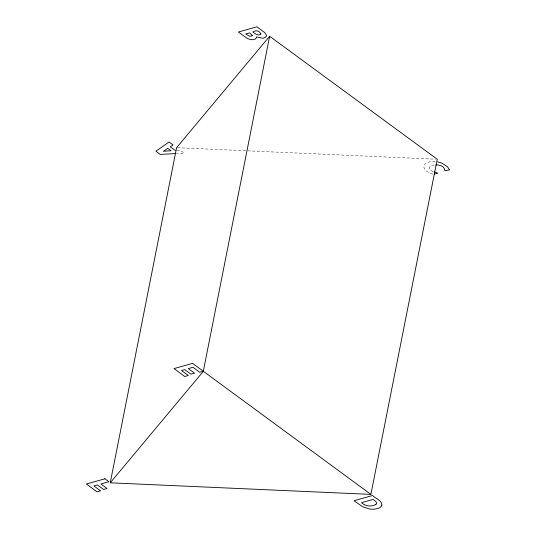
<?xml version="1.0" encoding="UTF-8"?>
<svg xmlns="http://www.w3.org/2000/svg" width="536" height="536" viewBox="0 0 536 536"><rect width="100%" height="100%" fill="white"/><g stroke="black" fill="none" stroke-linecap="round" stroke-linejoin="round"><path stroke-width="0.4" stroke-dasharray="2.68 2.01" d="M434.22 165.048C432.304 165.376 428.123 166.341 429.39 169.088A6.955 3.39 11.2 0 0 432.338 171.292L433.611 171.761M176.88 150.335L180.069 150.107L184.19 153.129L176.766 153.531M435.272 161.658C421.39 160.485 419.728 170.415 432.954 174.173M177.436 147.728L435.587 159.192"/><path stroke-width="0.8" d="M110.242 482.815L176.599 147.688L269.642 36.267L437.255 159.266L370.899 494.393L110.242 482.815L203.285 371.394L269.642 36.267M434.22 174.167L437.905 173.128L434.247 171.996M203.305 371.281L199.774 372.279L192.973 367.287L188.29 368.614L194.555 373.21L191.017 374.208L184.759 369.612L181.503 370.53L188.304 375.515L184.766 376.513L173.986 368.607L192.531 363.368L370.899 494.393M175.942 153.571L160.264 154.415L155.896 151.212L169.054 142.027L173.068 144.968L170.281 146.77L175.285 150.449M435.828 164.894C439.46 164.786 445.021 166.281 444.887 170.79L449.61 169.825L447.46 166.763L441.952 163.225A10.546 5.146 11.2 0 0 437.584 161.939M256.429 37.513L255.511 38.927L253.166 39.631A4.77 2.325 11.2 0 1 249.173 39.135L246.821 38.076L238.373 32.033L256.918 26.8L264.724 32.616L266.486 35.369A6.626 3.229 11.2 0 1 265.173 37.306C263.652 40.073 255.143 35.423 256.429 37.513M260.865 33.862L260.731 34.237C258.05 36.167 254.942 33.641 252.851 31.993C255.793 29.989 259.437 30.505 260.865 33.862M252.282 35.403L251.237 36.147L249.461 36.193L245.756 33.996L249.675 32.89L252.282 35.403M381.927 505.207C380.895 508.095 377.431 508.631 374.811 509.093A11.544 5.635 11.2 0 1 369.11 508.912L362.37 506.594L354.028 500.725L372.574 495.492C375.468 498.567 381.887 500.222 381.927 505.207M375.997 504.289C371.575 507.264 365.324 506.198 361.498 502.681L373.103 499.405L376.105 501.863A6.184 3.015 11.2 0 1 375.991 504.289M167.795 148.365L163.306 151.279L171.051 150.75L167.795 148.365M104.929 478.789L86.39 484.021L97.063 491.854L100.594 490.855L93.907 485.944L97.405 484.959L103.562 489.475L107.1 488.477L100.942 483.961L108.909 481.71L104.929 478.789"/></g></svg>
